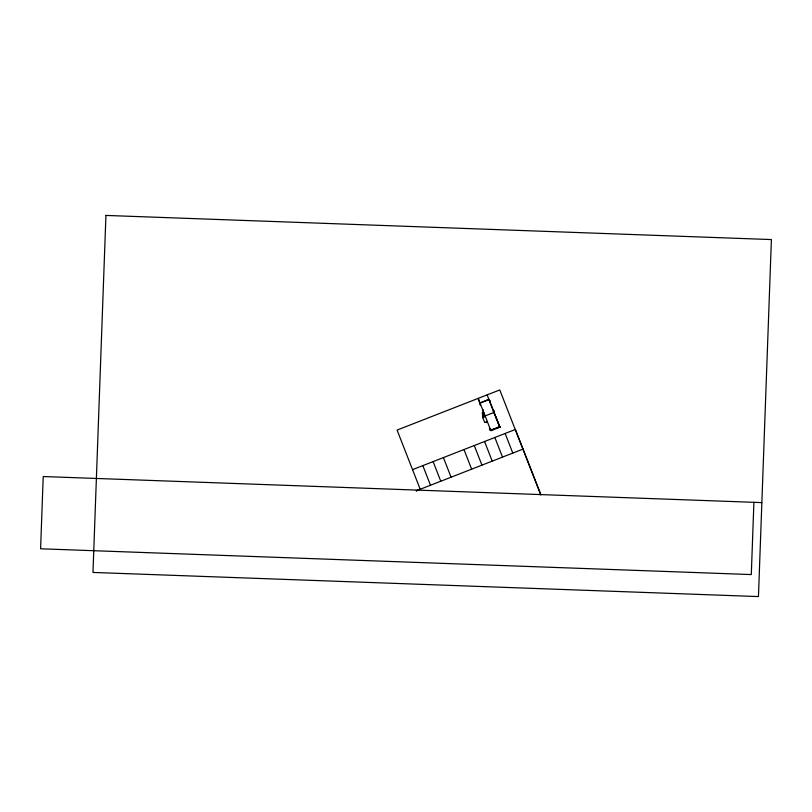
<?xml version="1.0" encoding="UTF-8"?>
<svg xmlns="http://www.w3.org/2000/svg" width="812" height="812" viewBox="0 0 812 812"><rect width="100%" height="100%" fill="white"/><g stroke="black" fill="none" stroke-linecap="round" stroke-linejoin="round"><path stroke-width="1.22" d="M484.764 416.343L482.764 417.561L483.505 411.968L482.318 412.435L482.764 417.561L484.683 422.463L487.301 421.438L486.327 422.555L487.301 421.438M753.912 502.323L751.293 574.571L40.6 548.78L43.219 476.532L761.859 502.608M485.038 416.241L482.764 417.561L483.698 415.206M482.764 417.561L485.14 415.917L494 412.455L499.918 427.203L490.925 430.725L478.197 398.377L480.491 405.421L480.125 403.097L479.557 403.046M491.636 430.441L489.352 428.097L490.215 430.309L491.636 430.441L493.666 429.193M416.323 490.824L419.713 489.463M416.749 490.651L420.21 489.271L397.078 430.076L499.776 389.943L540.751 494.802M479.953 402.894L488.895 399.392L490.225 401.615L488.997 399.636L487.312 400.012M480.125 403.097L488.997 399.636L499.918 427.203M483.637 412.313L484.805 415.297L483.414 415.835M490.215 430.309L499.674 426.615L499.786 427.264L496.558 428.005M412.547 469.64L515.397 429.457L540.904 494.741M416.312 490.793L523.06 449.077M487.007 400.296L488.997 399.636M493.128 411.379L494.498 412.547L493.625 410.324L494.214 412.648M522.908 449.137L523.293 449.655M488.895 399.392L489.951 401.727M505.135 433.466L512.798 453.086M487.139 394.886L499.786 427.264L498.812 424.402M494.843 437.485L502.516 457.105M484.561 441.505L492.224 461.125M474.269 445.524L481.942 465.154M463.987 449.543L471.65 469.174M443.403 457.582L451.076 477.212M433.121 461.602L440.784 481.232M422.829 465.621L430.502 485.251M482.917 409.492L483.546 411.755M105.936 215.424L92.974 572.43L758.449 596.576L771.4 239.57L105.936 215.424"/></g></svg>
